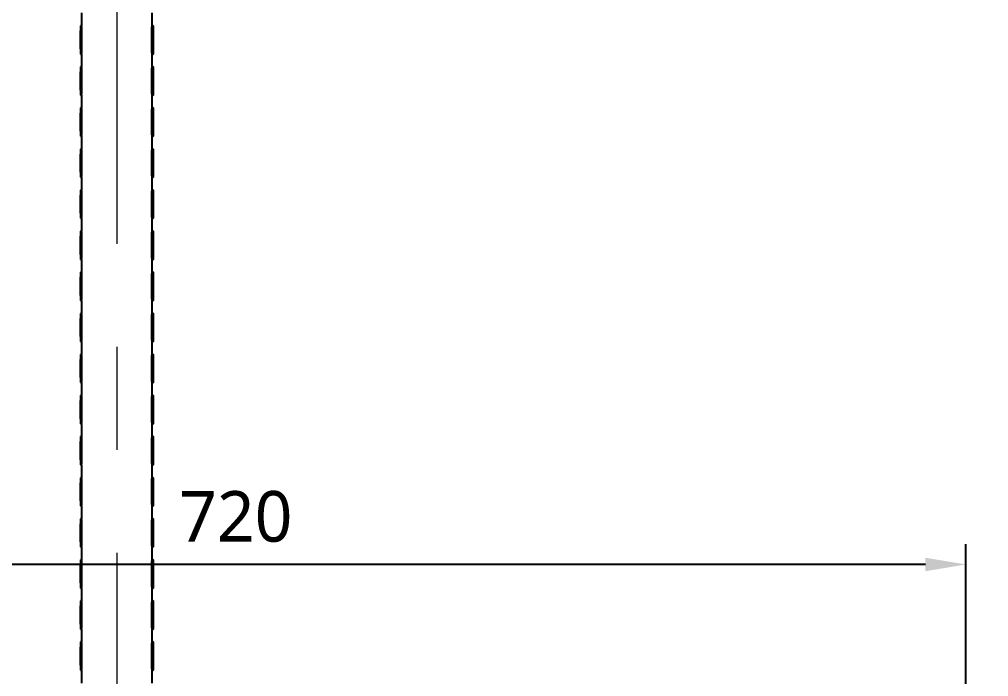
# Model space of a CAD drawing. Extents: x 3814 to 6583, y -1052 to 2311.
# Drawn here: x 4229.3 to 4707.2, y 167 to 491.3 of the extents above; entities that cross this region are included whole.
import ezdxf

# ---------------------------------------------------------------- set-up
doc = ezdxf.new("R2010")
doc.units = 0
doc.header["$LTSCALE"] = 20
doc.header["$MEASUREMENT"] = 0
doc.linetypes.add('CENTERX2', pattern=[20.32, 12.7, -2.54, 2.54, -2.54])
doc.layers.get('0').update_dxf_attribs({"linetype": 'CONTINUOUS'})
doc.layers.get('DEFPOINTS').update_dxf_attribs({"linetype": 'CONTINUOUS'})
doc.layers.add('10', color=7, linetype='CONTINUOUS')
doc.layers.add('3', color=3, linetype='CONTINUOUS')
doc.styles.get("Standard").update_dxf_attribs({"font": 'NanumGothic.ttf'})
doc.dimstyles.get("Standard").update_dxf_attribs({"dimtxt": 2.5, "dimasz": 2, "dimexe": 2, "dimexo": 1, "dimgap": 1.5, "dimtad": 1, "dimdec": 0, "dimlfac": 10, "dimrnd": 0.5, "dimzin": 0, "dimdsep": 46, "dimtxsty": 'Standard', "dimcen": 0, "dimclrt": 2, "dimadec": 0, "dimazin": 0, "dimtfac": 1, "dimtdec": 0, "dimtmove": 0, "dimatfit": 3, "dimfxl": 0, "dimtolj": 1, "dimtzin": 0, "dimarcsym": 0})

# ---------------------------------------------------------------- blocks, each defined once
blk = doc.blocks.new('*D109')
at = {"layer": '3', "color": 3, "lineweight": -2}
for p, q in [((3976, 172.33), (3976, 232.33)), ((4696, 155.1), (4696, 232.33)), ((4676, 222.33), (3996, 222.33))]:
    blk.add_line(p, q, dxfattribs=at)
at = {"layer": '3', "color": 3}
for points in [[(3996, 225.66), (3996, 218.99), (3976, 222.33)], [(4676, 225.66), (4676, 218.99), (4696, 222.33)]]:
    blk.add_solid(points, dxfattribs=at)
at = {"layer": 'DEFPOINTS', "color": 0}
for p in [(3976, 222.33), (3976, 172.33), (4696, 155.1)]:
    blk.add_point(p, dxfattribs=at)
at = {"layer": '3', "color": 2, "insert": (4336, 245.88), "char_height": 25, "attachment_point": 5}
blk.add_mtext('\\A1;720', dxfattribs=at)
blk = doc.blocks.new('*D101')
at = {"layer": '3', "color": 3, "lineweight": -2}
for p, q in [((4236.63, 791.05), (5073.5, 791.05)), ((5063.5, 771.05), (5063.5, 363.6)), ((5063.5, -91.27), (5063.5, 316.38)), ((4291.34, -111.27), (5073.5, -111.27))]:
    blk.add_line(p, q, dxfattribs=at)
at = {"layer": '3', "color": 3}
for points in [[(5060.17, 771.05), (5066.83, 771.05), (5063.5, 791.05)], [(5060.17, -91.27), (5066.83, -91.27), (5063.5, -111.27)]]:
    blk.add_solid(points, dxfattribs=at)
at = {"layer": 'DEFPOINTS', "color": 0}
for p in [(4236.63, 791.05), (4291.34, -111.27), (5063.5, -111.27)]:
    blk.add_point(p, dxfattribs=at)
at = {"layer": '3', "color": 2, "insert": (5063.5, 339.99), "char_height": 25, "attachment_point": 5}
blk.add_mtext('\\A1;900', dxfattribs=at)

msp = doc.modelspace()

# ---------------------------------------------------------------- linework, layer by layer
at = {"color": 5, "linetype": 'Continuous', "lineweight": 25}
for p, q in [((4259.97977, 494.54483), (4259.97977, 488.12264)), ((4294.76102, 488.12549), (4294.76102, 494.54767)), ((4259.98417, 488.15516), (4259.48291, 488.15516)), ((4295.25788, 488.15516), (4294.75661, 488.15516)), ((4259.47935, 476.72704), (4259.47935, 485.67079)), ((4260.1546, 476.72704), (4260.1546, 485.67079)), ((4294.57908, 476.72704), (4294.57908, 485.67079)), ((4295.25432, 476.72704), (4295.25432, 485.67079)), ((4295.26143, 485.67079), (4295.26143, 476.72704)), ((4259.48291, 474.24266), (4259.98417, 474.24266)), ((4259.97977, 474.27234), (4259.97977, 467.85015)), ((4294.75661, 474.24266), (4295.25788, 474.24266)), ((4294.76102, 467.853), (4294.76102, 474.27518)), ((4259.47935, 456.45455), (4259.47935, 465.3983)), ((4259.98417, 467.88267), (4259.48291, 467.88267)), ((4260.1546, 456.45455), (4260.1546, 465.3983)), ((4294.57908, 456.45455), (4294.57908, 465.3983)), ((4295.25788, 467.88267), (4294.75661, 467.88267)), ((4295.25432, 456.45455), (4295.25432, 465.3983)), ((4295.26143, 465.3983), (4295.26143, 456.45455)), ((4259.48291, 453.97017), (4259.98417, 453.97017)), ((4259.97977, 453.99985), (4259.97977, 447.57767)), ((4294.75661, 453.97017), (4295.25788, 453.97017)), ((4294.76102, 447.58051), (4294.76102, 454.00269)), ((4259.47935, 436.18206), (4259.47935, 445.12581)), ((4259.98417, 447.61019), (4259.48291, 447.61019)), ((4260.1546, 436.18206), (4260.1546, 445.12581)), ((4294.57908, 436.18206), (4294.57908, 445.12581)), ((4295.25788, 447.61019), (4294.75661, 447.61019)), ((4295.25432, 436.18206), (4295.25432, 445.12581)), ((4295.26143, 445.12581), (4295.26143, 436.18206)), ((4259.48291, 433.69769), (4259.98417, 433.69769)), ((4259.97977, 433.72736), (4259.97977, 427.30518)), ((4294.75661, 433.69769), (4295.25788, 433.69769)), ((4294.76102, 427.30802), (4294.76102, 433.73021)), ((4259.98417, 427.3377), (4259.48291, 427.3377)), ((4295.25788, 427.3377), (4294.75661, 427.3377)), ((4259.47935, 415.90954), (4259.47935, 424.85333)), ((4260.1546, 415.90954), (4260.1546, 424.85333)), ((4294.57908, 415.90954), (4294.57908, 424.85333)), ((4295.25432, 415.90954), (4295.25432, 424.85333)), ((4295.26143, 424.85333), (4295.26143, 415.90954)), ((4259.48291, 413.42517), (4259.98417, 413.42517)), ((4259.97977, 413.45484), (4259.97977, 407.03266)), ((4294.75661, 413.42517), (4295.25788, 413.42517)), ((4294.76102, 407.03551), (4294.76102, 413.45769)), ((4259.98417, 407.06518), (4259.48291, 407.06518)), ((4295.25788, 407.06518), (4294.75661, 407.06518)), ((4259.47935, 395.63705), (4259.47935, 404.58081)), ((4260.1546, 395.63705), (4260.1546, 404.58081)), ((4294.57908, 395.63705), (4294.57908, 404.58081)), ((4295.25432, 395.63705), (4295.25432, 404.58081)), ((4295.26143, 404.58081), (4295.26143, 395.63705)), ((4259.48291, 393.15268), (4259.98417, 393.15268)), ((4259.97977, 393.18236), (4259.97977, 386.76014)), ((4294.75661, 393.15268), (4295.25788, 393.15268)), ((4294.76102, 386.76302), (4294.76102, 393.1852)), ((4259.47935, 375.36454), (4259.47935, 384.30829)), ((4259.98417, 386.79266), (4259.48291, 386.79266)), ((4260.1546, 375.36454), (4260.1546, 384.30829)), ((4294.57908, 375.36454), (4294.57908, 384.30829)), ((4295.25788, 386.79266), (4294.75661, 386.79266)), ((4295.25432, 375.36454), (4295.25432, 384.30829)), ((4295.26143, 384.30829), (4295.26143, 375.36454)), ((4259.48291, 372.88016), (4259.98417, 372.88016)), ((4259.97977, 372.90984), (4259.97977, 366.48766)), ((4294.75661, 372.88016), (4295.25788, 372.88016)), ((4294.76102, 366.4905), (4294.76102, 372.91268)), ((4259.47935, 355.09205), (4259.47935, 364.0358)), ((4259.98417, 366.52018), (4259.48291, 366.52018)), ((4260.1546, 355.09205), (4260.1546, 364.0358)), ((4294.57908, 355.09205), (4294.57908, 364.0358)), ((4295.25788, 366.52018), (4294.75661, 366.52018)), ((4295.25432, 355.09205), (4295.25432, 364.0358)), ((4295.26143, 364.0358), (4295.26143, 355.09205)), ((4259.48291, 352.60768), (4259.98417, 352.60768)), ((4259.97977, 352.63735), (4259.97977, 346.21517)), ((4294.75661, 352.60768), (4295.25788, 352.60768)), ((4294.76102, 346.21801), (4294.76102, 352.6402)), ((4259.98417, 346.24769), (4259.48291, 346.24769)), ((4295.25788, 346.24769), (4294.75661, 346.24769)), ((4259.47935, 334.81956), (4259.47935, 343.76329)), ((4260.1546, 334.81956), (4260.1546, 343.76329)), ((4294.57908, 334.81956), (4294.57908, 343.76329)), ((4295.25432, 334.81956), (4295.25432, 343.76329)), ((4295.26143, 343.76329), (4295.26143, 334.81956)), ((4259.48291, 332.33519), (4259.98417, 332.33519)), ((4259.97977, 332.36483), (4259.97977, 325.94265)), ((4294.75661, 332.33519), (4295.25788, 332.33519)), ((4294.76102, 325.94549), (4294.76102, 332.36771)), ((4259.98417, 325.97517), (4259.48291, 325.97517)), ((4295.25788, 325.97517), (4294.75661, 325.97517)), ((4259.47935, 314.54704), (4259.47935, 323.4908)), ((4260.1546, 314.54704), (4260.1546, 323.4908)), ((4294.57908, 314.54704), (4294.57908, 323.4908)), ((4295.25432, 314.54704), (4295.25432, 323.4908)), ((4295.26143, 323.4908), (4295.26143, 314.54704)), ((4259.48291, 312.06267), (4259.98417, 312.06267)), ((4259.97977, 312.09235), (4259.97977, 305.67016)), ((4294.75661, 312.06267), (4295.25788, 312.06267)), ((4294.76102, 305.67301), (4294.76102, 312.09519)), ((4259.47935, 294.27456), (4259.47935, 303.21831)), ((4259.98417, 305.70268), (4259.48291, 305.70268)), ((4260.1546, 294.27456), (4260.1546, 303.21831)), ((4294.57908, 294.27456), (4294.57908, 303.21831)), ((4295.25788, 305.70268), (4294.75661, 305.70268)), ((4295.25432, 294.27456), (4295.25432, 303.21831)), ((4295.26143, 303.21831), (4295.26143, 294.27456)), ((4259.48291, 291.79018), (4259.98417, 291.79018)), ((4259.97977, 291.81983), (4259.97977, 285.39765)), ((4294.75661, 291.79018), (4295.25788, 291.79018)), ((4294.76102, 285.40052), (4294.76102, 291.8227)), ((4259.47935, 274.00204), (4259.47935, 282.94579)), ((4259.98417, 285.43016), (4259.48291, 285.43016)), ((4260.1546, 274.00204), (4260.1546, 282.94579)), ((4294.57908, 274.00204), (4294.57908, 282.94579)), ((4295.25788, 285.43016), (4294.75661, 285.43016)), ((4295.25432, 274.00204), (4295.25432, 282.94579)), ((4295.26143, 282.94579), (4295.26143, 274.00204)), ((4259.48291, 271.51767), (4259.98417, 271.51767)), ((4259.97977, 271.54734), (4259.97977, 265.12516)), ((4294.75661, 271.51767), (4295.25788, 271.51767)), ((4294.76102, 265.128), (4294.76102, 271.55018)), ((4259.98417, 265.15768), (4259.48291, 265.15768)), ((4295.25788, 265.15768), (4294.75661, 265.15768)), ((4259.47935, 253.72955), (4259.47935, 262.6733)), ((4260.1546, 253.72955), (4260.1546, 262.6733)), ((4294.57908, 253.72955), (4294.57908, 262.6733)), ((4295.25432, 253.72955), (4295.25432, 262.6733)), ((4295.26143, 262.6733), (4295.26143, 253.72955)), ((4259.48291, 251.24518), (4259.98417, 251.24518)), ((4259.97977, 251.27485), (4259.97977, 244.85264)), ((4294.75661, 251.24518), (4295.25788, 251.24518)), ((4294.76102, 244.85551), (4294.76102, 251.2777)), ((4259.98417, 244.88519), (4259.48291, 244.88519)), ((4295.25788, 244.88519), (4294.75661, 244.88519)), ((4259.47935, 233.45706), (4259.47935, 242.40079)), ((4260.1546, 233.45706), (4260.1546, 242.40079)), ((4294.57908, 233.45706), (4294.57908, 242.40079)), ((4295.25432, 233.45706), (4295.25432, 242.40079)), ((4295.26143, 242.40079), (4295.26143, 233.45706)), ((4259.48291, 230.97266), (4259.98417, 230.97266)), ((4259.97977, 231.00234), (4259.97977, 224.58015)), ((4294.75661, 230.97266), (4295.25788, 230.97266)), ((4294.76102, 224.583), (4294.76102, 231.00518)), ((4259.98417, 224.61267), (4259.48291, 224.61267)), ((4295.25788, 224.61267), (4294.75661, 224.61267)), ((4259.47935, 213.18455), (4259.47935, 222.1283)), ((4260.1546, 213.18455), (4260.1546, 222.1283)), ((4294.57908, 213.18455), (4294.57908, 222.1283)), ((4295.25432, 213.18455), (4295.25432, 222.1283)), ((4295.26143, 222.1283), (4295.26143, 213.18455)), ((4259.48291, 210.70017), (4259.98417, 210.70017)), ((4259.97977, 210.72985), (4259.97977, 204.30767)), ((4294.75661, 210.70017), (4295.25788, 210.70017)), ((4294.76102, 204.31051), (4294.76102, 210.73269)), ((4259.47935, 192.91206), (4259.47935, 201.85581)), ((4259.98417, 204.34018), (4259.48291, 204.34018)), ((4260.1546, 192.91206), (4260.1546, 201.85581)), ((4294.57908, 192.91206), (4294.57908, 201.85581)), ((4295.25788, 204.34018), (4294.75661, 204.34018)), ((4295.25432, 192.91206), (4295.25432, 201.85581)), ((4295.26143, 201.85581), (4295.26143, 192.91206)), ((4259.48291, 190.42769), (4259.98417, 190.42769)), ((4259.97977, 190.45733), (4259.97977, 184.03515)), ((4294.75661, 190.42769), (4295.25788, 190.42769)), ((4294.76102, 184.03799), (4294.76102, 190.4602)), ((4259.47935, 172.63954), (4259.47935, 181.58329)), ((4259.98417, 184.06767), (4259.48291, 184.06767)), ((4260.1546, 172.63954), (4260.1546, 181.58329)), ((4294.57908, 172.63954), (4294.57908, 181.58329)), ((4295.25788, 184.06767), (4294.75661, 184.06767)), ((4295.25432, 172.63954), (4295.25432, 181.58329)), ((4295.26143, 181.58329), (4295.26143, 172.63954)), ((4259.48291, 170.15517), (4259.98417, 170.15517)), ((4259.97977, 170.18484), (4259.97977, 163.76266)), ((4294.75661, 170.15517), (4295.25788, 170.15517)), ((4294.76102, 163.7655), (4294.76102, 170.18769))]:
    msp.add_line(p, q, dxfattribs=at)
at = {"color": 5, "linetype": 'Continuous', "lineweight": 25, "flags": 128}
for points in [[(4295.25432, 485.67079), (4295.25459, 486.62152), (4295.25536, 487.42749), (4295.25651, 487.96609), (4295.25788, 488.15516), (4295.25923, 487.96609), (4295.26039, 487.42749), (4295.26116, 486.62152), (4295.26143, 485.67079)], [(4295.26143, 476.72704), (4295.26116, 475.7763), (4295.26039, 474.97033), (4295.25923, 474.43179), (4295.25788, 474.24266), (4295.25651, 474.43179), (4295.25536, 474.97033), (4295.25459, 475.7763), (4295.25432, 476.72704)], [(4295.25432, 465.3983), (4295.25459, 466.34904), (4295.25536, 467.15501), (4295.25651, 467.69355), (4295.25788, 467.88267), (4295.25923, 467.69355), (4295.26039, 467.15501), (4295.26116, 466.34904), (4295.26143, 465.3983)], [(4295.26143, 456.45455), (4295.26116, 455.50381), (4295.26039, 454.69784), (4295.25923, 454.1593), (4295.25788, 453.97017), (4295.25651, 454.1593), (4295.25536, 454.69784), (4295.25459, 455.50381), (4295.25432, 456.45455)], [(4295.25432, 445.12581), (4295.25459, 446.07655), (4295.25536, 446.88252), (4295.25651, 447.42106), (4295.25788, 447.61019), (4295.25923, 447.42106), (4295.26039, 446.88252), (4295.26116, 446.07655), (4295.26143, 445.12581)], [(4295.26143, 436.18206), (4295.26116, 435.23132), (4295.26039, 434.42535), (4295.25923, 433.88682), (4295.25788, 433.69769), (4295.25651, 433.88682), (4295.25536, 434.42535), (4295.25459, 435.23132), (4295.25432, 436.18206)], [(4295.25432, 424.85333), (4295.25459, 425.804), (4295.25536, 426.61003), (4295.25651, 427.14857), (4295.25788, 427.3377), (4295.25923, 427.14857), (4295.26039, 426.61003), (4295.26116, 425.804), (4295.26143, 424.85333)], [(4295.26143, 415.90954), (4295.26116, 414.95881), (4295.26039, 414.15284), (4295.25923, 413.6143), (4295.25788, 413.42517), (4295.25651, 413.6143), (4295.25536, 414.15284), (4295.25459, 414.95881), (4295.25432, 415.90954)], [(4295.25432, 404.58081), (4295.25459, 405.53154), (4295.25536, 406.33751), (4295.25651, 406.87605), (4295.25788, 407.06518), (4295.25923, 406.87605), (4295.26039, 406.33751), (4295.26116, 405.53154), (4295.26143, 404.58081)], [(4295.26143, 395.63705), (4295.26116, 394.68632), (4295.26039, 393.88032), (4295.25923, 393.34178), (4295.25788, 393.15268), (4295.25651, 393.34178), (4295.25536, 393.88032), (4295.25459, 394.68632), (4295.25432, 395.63705)], [(4295.25432, 384.30829), (4295.25459, 385.25903), (4295.25536, 386.06503), (4295.25651, 386.60356), (4295.25788, 386.79266), (4295.25923, 386.60356), (4295.26039, 386.06503), (4295.26116, 385.25903), (4295.26143, 384.30829)], [(4295.26143, 375.36454), (4295.26116, 374.41383), (4295.26039, 373.60783), (4295.25923, 373.06929), (4295.25788, 372.88016), (4295.25651, 373.06929), (4295.25536, 373.60783), (4295.25459, 374.41383), (4295.25432, 375.36454)], [(4295.25432, 364.0358), (4295.25459, 364.98654), (4295.25536, 365.79251), (4295.25651, 366.33108), (4295.25788, 366.52018), (4295.25923, 366.33108), (4295.26039, 365.79251), (4295.26116, 364.98654), (4295.26143, 364.0358)], [(4295.26143, 355.09205), (4295.26116, 354.14131), (4295.26039, 353.33534), (4295.25923, 352.79678), (4295.25788, 352.60768), (4295.25651, 352.79678), (4295.25536, 353.33534), (4295.25459, 354.14131), (4295.25432, 355.09205)], [(4295.25432, 343.76329), (4295.25459, 344.71402), (4295.25536, 345.52002), (4295.25651, 346.05856), (4295.25788, 346.24769), (4295.25923, 346.05856), (4295.26039, 345.52002), (4295.26116, 344.71402), (4295.26143, 343.76329)], [(4295.26143, 334.81956), (4295.26116, 333.86883), (4295.26039, 333.06283), (4295.25923, 332.52429), (4295.25788, 332.33519), (4295.25651, 332.52429), (4295.25536, 333.06283), (4295.25459, 333.86883), (4295.25432, 334.81956)], [(4295.25432, 323.4908), (4295.25459, 324.44153), (4295.25536, 325.2475), (4295.25651, 325.78607), (4295.25788, 325.97517), (4295.25923, 325.78607), (4295.26039, 325.2475), (4295.26116, 324.44153), (4295.26143, 323.4908)], [(4295.26143, 314.54704), (4295.26116, 313.59631), (4295.26039, 312.79034), (4295.25923, 312.2518), (4295.25788, 312.06267), (4295.25651, 312.2518), (4295.25536, 312.79034), (4295.25459, 313.59631), (4295.25432, 314.54704)], [(4295.25432, 303.21831), (4295.25459, 304.16901), (4295.25536, 304.97502), (4295.25651, 305.51355), (4295.25788, 305.70268), (4295.25923, 305.51355), (4295.26039, 304.97502), (4295.26116, 304.16901), (4295.26143, 303.21831)], [(4295.26143, 294.27456), (4295.26116, 293.32382), (4295.26039, 292.51782), (4295.25923, 291.97928), (4295.25788, 291.79018), (4295.25651, 291.97928), (4295.25536, 292.51782), (4295.25459, 293.32382), (4295.25432, 294.27456)], [(4295.25432, 282.94579), (4295.25459, 283.89653), (4295.25536, 284.70253), (4295.25651, 285.24107), (4295.25788, 285.43016), (4295.25923, 285.24107), (4295.26039, 284.70253), (4295.26116, 283.89653), (4295.26143, 282.94579)], [(4295.26143, 274.00204), (4295.26116, 273.05133), (4295.26039, 272.24533), (4295.25923, 271.70679), (4295.25788, 271.51767), (4295.25651, 271.70679), (4295.25536, 272.24533), (4295.25459, 273.05133), (4295.25432, 274.00204)], [(4295.25432, 262.6733), (4295.25459, 263.62404), (4295.25536, 264.43001), (4295.25651, 264.96855), (4295.25788, 265.15768), (4295.25923, 264.96855), (4295.26039, 264.43001), (4295.26116, 263.62404), (4295.26143, 262.6733)], [(4295.26143, 253.72955), (4295.26116, 252.77882), (4295.26039, 251.97285), (4295.25923, 251.43428), (4295.25788, 251.24518), (4295.25651, 251.43428), (4295.25536, 251.97285), (4295.25459, 252.77882), (4295.25432, 253.72955)], [(4295.25432, 242.40079), (4295.25459, 243.35152), (4295.25536, 244.15752), (4295.25651, 244.69606), (4295.25788, 244.88519), (4295.25923, 244.69606), (4295.26039, 244.15752), (4295.26116, 243.35152), (4295.26143, 242.40079)], [(4295.26143, 233.45706), (4295.26116, 232.50633), (4295.26039, 231.70033), (4295.25923, 231.16179), (4295.25788, 230.97266), (4295.25651, 231.16179), (4295.25536, 231.70033), (4295.25459, 232.50633), (4295.25432, 233.45706)], [(4295.25432, 222.1283), (4295.25459, 223.07903), (4295.25536, 223.88501), (4295.25651, 224.42357), (4295.25788, 224.61267), (4295.25923, 224.42357), (4295.26039, 223.88501), (4295.26116, 223.07903), (4295.26143, 222.1283)], [(4295.26143, 213.18455), (4295.26116, 212.23381), (4295.26039, 211.42784), (4295.25923, 210.88927), (4295.25788, 210.70017), (4295.25651, 210.88927), (4295.25536, 211.42784), (4295.25459, 212.23381), (4295.25432, 213.18455)], [(4295.25432, 201.85581), (4295.25459, 202.80652), (4295.25536, 203.61252), (4295.25651, 204.15106), (4295.25788, 204.34018), (4295.25923, 204.15106), (4295.26039, 203.61252), (4295.26116, 202.80652), (4295.26143, 201.85581)], [(4295.26143, 192.91206), (4295.26116, 191.96132), (4295.26039, 191.15532), (4295.25923, 190.61678), (4295.25788, 190.42769), (4295.25651, 190.61678), (4295.25536, 191.15532), (4295.25459, 191.96132), (4295.25432, 192.91206)], [(4295.25432, 181.58329), (4295.25459, 182.53403), (4295.25536, 183.34003), (4295.25651, 183.87857), (4295.25788, 184.06767), (4295.25923, 183.87857), (4295.26039, 183.34003), (4295.26116, 182.53403), (4295.26143, 181.58329)], [(4295.26143, 172.63954), (4295.26116, 171.68881), (4295.26039, 170.88283), (4295.25923, 170.3443), (4295.25788, 170.15517), (4295.25651, 170.3443), (4295.25536, 170.88283), (4295.25459, 171.68881), (4295.25432, 172.63954)]]:
    msp.add_lwpolyline(points, dxfattribs=at)
at = {"color": 5, "linetype": 'Continuous', "lineweight": 25}
for centre, radius, start, end in [((4693.44044, 486.2909), 433.96153, 179.7538612, 180.0818727), ((4693.46465, 476.10696), 433.98574, 179.9181364, 180.2461297), ((4693.46465, 466.01837), 433.98574, 179.7538703, 180.0818636), ((4693.46465, 455.83447), 433.98574, 179.9181364, 180.2461297), ((4693.46465, 445.74589), 433.98574, 179.7538703, 180.0818636), ((4693.46465, 435.56199), 433.98574, 179.9181364, 180.2461297), ((4693.47677, 425.47338), 433.99786, 179.7538749, 180.081859), ((4693.46465, 415.28947), 433.98574, 179.9181364, 180.2461297), ((4693.46465, 405.20088), 433.98574, 179.7538703, 180.0818636), ((4693.44494, 395.01695), 433.96603, 179.918129, 180.2461371), ((4693.44494, 384.92839), 433.96603, 179.7538629, 180.081871), ((4693.47071, 374.74447), 433.9918, 179.9181387, 180.2461274), ((4693.45255, 364.65589), 433.97364, 179.7538657, 180.0818682), ((4693.45255, 354.47196), 433.97364, 179.9181318, 180.2461343), ((4693.47417, 344.38337), 433.99526, 179.7538729, 180.0818629), ((4693.44494, 334.19946), 433.96603, 179.918129, 180.2461371), ((4693.45255, 324.11089), 433.97364, 179.7538657, 180.0818682), ((4693.46465, 313.92697), 433.98574, 179.9181364, 180.2461297), ((4693.47071, 303.83837), 433.9918, 179.7538726, 180.0818613), ((4693.44494, 293.65445), 433.96603, 179.918129, 180.2461371), ((4693.44494, 283.56589), 433.96603, 179.7538629, 180.081871), ((4693.47071, 273.38197), 433.9918, 179.9181387, 180.2461274), ((4693.46465, 263.29338), 433.98574, 179.7538703, 180.0818636), ((4693.45255, 253.10946), 433.97364, 179.9181318, 180.2461343), ((4693.47417, 243.02087), 433.99526, 179.7538729, 180.0818629), ((4693.47417, 232.83698), 433.99526, 179.9181371, 180.2461271), ((4693.45255, 222.74839), 433.97364, 179.7538657, 180.0818682), ((4693.45255, 212.56445), 433.97364, 179.9181318, 180.2461343), ((4693.47071, 202.47588), 433.9918, 179.7538726, 180.0818613), ((4693.44494, 192.29196), 433.96603, 179.918129, 180.2461371), ((4693.44494, 182.2034), 433.96603, 179.7538629, 180.081871), ((4693.46465, 172.01947), 433.98574, 179.9181364, 180.2461297)]:
    msp.add_arc(centre, radius, start, end, dxfattribs=at)
for points, knots in [([(4260.1546, 485.67079), (4260.15062, 485.9484), (4260.14268, 486.50356), (4260.08696, 487.24633), (4260.0267, 487.80386), (4259.98364, 488.12177), (4259.98415, 488.1224), (4259.98435, 488.12264)], [0, 0, 0, 0, 0.214722675, 0.429395843, 0.645438234, 0.862409555, 1, 1, 1, 1]), ([(4294.57908, 485.67079), (4294.58313, 485.94842), (4294.59124, 486.50361), (4294.64814, 487.24613), (4294.71032, 487.80461), (4294.75593, 488.12651), (4294.75657, 488.12578), (4294.75684, 488.12549)], [0, 0, 0, 0, 0.211985936, 0.423923023, 0.637211877, 0.851417723, 1, 1, 1, 1]), ([(4259.98395, 474.27234), (4259.98275, 474.26467), (4259.97758, 474.23178), (4260.00865, 474.45583), (4260.06481, 474.92516), (4260.12473, 475.61815), (4260.15222, 476.25728), (4260.15412, 476.63169), (4260.1546, 476.72704)], [0, 0, 0, 0, 0.064920598, 0.278647287, 0.493130922, 0.709529787, 0.92603387, 1, 1, 1, 1]), ([(4294.75644, 474.27518), (4294.75766, 474.26551), (4294.76224, 474.22929), (4294.72918, 474.45459), (4294.67083, 474.9255), (4294.60955, 475.61806), (4294.58149, 476.25728), (4294.57957, 476.63169), (4294.57908, 476.72704)], [0, 0, 0, 0, 0.076827759, 0.287832886, 0.499585238, 0.713228606, 0.926975764, 1, 1, 1, 1]), ([(4260.1546, 465.3983), (4260.15063, 465.67592), (4260.14268, 466.23107), (4260.08695, 466.97379), (4260.0267, 467.53138), (4259.98364, 467.84928), (4259.98415, 467.84991), (4259.98435, 467.85015)], [0, 0, 0, 0, 0.214723359, 0.429383798, 0.645437104, 0.862409117, 1, 1, 1, 1]), ([(4294.57908, 465.3983), (4294.58313, 465.67593), (4294.59124, 466.23112), (4294.64814, 466.97359), (4294.71032, 467.53213), (4294.75593, 467.85403), (4294.75657, 467.8533), (4294.75684, 467.853)], [0, 0, 0, 0, 0.211986602, 0.423911115, 0.637210737, 0.851417255, 1, 1, 1, 1]), ([(4259.98395, 453.99985), (4259.98275, 453.99219), (4259.97758, 453.95929), (4260.00865, 454.18334), (4260.06481, 454.65267), (4260.12473, 455.34567), (4260.15222, 455.98479), (4260.15412, 456.3592), (4260.1546, 456.45455)], [0, 0, 0, 0, 0.064920598, 0.278647287, 0.493130922, 0.709529787, 0.92603387, 1, 1, 1, 1]), ([(4294.75644, 454.00269), (4294.75766, 453.99302), (4294.76224, 453.9568), (4294.72918, 454.1821), (4294.67083, 454.65301), (4294.60955, 455.34557), (4294.58149, 455.98479), (4294.57957, 456.35921), (4294.57908, 456.45455)], [0, 0, 0, 0, 0.076827759, 0.287832886, 0.499585238, 0.713228606, 0.926975764, 1, 1, 1, 1]), ([(4260.1546, 445.12581), (4260.15063, 445.40343), (4260.14268, 445.95858), (4260.08695, 446.7013), (4260.0267, 447.25889), (4259.98364, 447.57679), (4259.98415, 447.57742), (4259.98435, 447.57767)], [0, 0, 0, 0, 0.214723359, 0.429383798, 0.645437104, 0.862409117, 1, 1, 1, 1]), ([(4294.57908, 445.12581), (4294.58313, 445.40345), (4294.59124, 445.95863), (4294.64814, 446.7011), (4294.71032, 447.25964), (4294.75593, 447.58154), (4294.75657, 447.58081), (4294.75684, 447.58051)], [0, 0, 0, 0, 0.211986602, 0.423911115, 0.637210737, 0.851417255, 1, 1, 1, 1]), ([(4259.98395, 433.72736), (4259.98275, 433.7197), (4259.97758, 433.6868), (4260.00865, 433.91085), (4260.06481, 434.38018), (4260.12474, 435.07314), (4260.15222, 435.71228), (4260.15412, 436.08672), (4260.1546, 436.18206)], [0, 0, 0, 0, 0.06492045, 0.278646653, 0.493129801, 0.709515753, 0.926034038, 1, 1, 1, 1]), ([(4294.75644, 433.73021), (4294.75766, 433.72054), (4294.76224, 433.68431), (4294.72918, 433.90961), (4294.67083, 434.38052), (4294.60955, 435.07305), (4294.58149, 435.71229), (4294.57957, 436.08672), (4294.57908, 436.18206)], [0, 0, 0, 0, 0.076827586, 0.28783224, 0.499584116, 0.713214743, 0.926975928, 1, 1, 1, 1]), ([(4260.1546, 424.85333), (4260.15062, 425.13092), (4260.14268, 425.68606), (4260.08695, 426.42881), (4260.0267, 426.9864), (4259.98364, 427.3043), (4259.98415, 427.30493), (4259.98435, 427.30518)], [0, 0, 0, 0, 0.21470861, 0.4293828272, 0.645436501, 0.8624088823, 1, 1, 1, 1]), ([(4294.57908, 424.85333), (4294.58313, 425.13094), (4294.59124, 425.68611), (4294.64814, 426.42861), (4294.71032, 426.98715), (4294.75593, 427.30905), (4294.75657, 427.30832), (4294.75684, 427.30802)], [0, 0, 0, 0, 0.211972037, 0.423910147, 0.637210127, 0.851417006, 1, 1, 1, 1]), ([(4259.98395, 413.45484), (4259.98275, 413.44718), (4259.97758, 413.41429), (4260.00865, 413.63833), (4260.06481, 414.10767), (4260.12474, 414.80064), (4260.15222, 415.43977), (4260.15412, 415.8142), (4260.1546, 415.90954)], [0, 0, 0, 0, 0.064920524, 0.27864697, 0.493130361, 0.70952277, 0.926033954, 1, 1, 1, 1]), ([(4294.75644, 413.45769), (4294.75766, 413.44802), (4294.76224, 413.4118), (4294.72918, 413.63709), (4294.67083, 414.10801), (4294.60955, 414.80055), (4294.58149, 415.43978), (4294.57957, 415.8142), (4294.57908, 415.90954)], [0, 0, 0, 0, 0.076827673, 0.287832563, 0.499584677, 0.713221675, 0.926975846, 1, 1, 1, 1]), ([(4260.1546, 404.58081), (4260.15063, 404.85842), (4260.14268, 405.41358), (4260.08695, 406.15632), (4260.0267, 406.71388), (4259.98364, 407.03179), (4259.98415, 407.03242), (4259.98435, 407.03266)], [0, 0, 0, 0, 0.214723017, 0.429389821, 0.645437669, 0.862409336, 1, 1, 1, 1]), ([(4294.57908, 404.58081), (4294.58313, 404.85844), (4294.59124, 405.41363), (4294.64814, 406.15612), (4294.71032, 406.71463), (4294.75593, 407.03653), (4294.75657, 407.0358), (4294.75684, 407.03551)], [0, 0, 0, 0, 0.211986269, 0.423917069, 0.637211307, 0.851417489, 1, 1, 1, 1]), ([(4259.98395, 393.18236), (4259.98275, 393.17468), (4259.97758, 393.14174), (4260.00865, 393.36587), (4260.06481, 393.83517), (4260.12474, 394.52816), (4260.15222, 395.16729), (4260.15412, 395.54171), (4260.1546, 395.63705)], [0, 0, 0, 0, 0.064920797, 0.278648801, 0.493131648, 0.709523508, 0.926034142, 1, 1, 1, 1]), ([(4294.75644, 393.1852), (4294.75766, 393.17552), (4294.76224, 393.13925), (4294.72918, 393.36462), (4294.67083, 393.83551), (4294.60955, 394.52806), (4294.58149, 395.16729), (4294.57957, 395.54171), (4294.57908, 395.63705)], [0, 0, 0, 0, 0.076827912, 0.287834348, 0.499585932, 0.713222394, 0.926976029, 1, 1, 1, 1]), ([(4260.1546, 384.30829), (4260.15063, 384.58591), (4260.14268, 385.14106), (4260.08695, 385.8838), (4260.0267, 386.4414), (4259.98364, 386.75931), (4259.98415, 386.75991), (4259.98435, 386.76014)], [0, 0, 0, 0, 0.2147220134, 0.4293878133, 0.645439765, 0.8624104171, 1, 1, 1, 1]), ([(4294.57908, 384.30829), (4294.58313, 384.58592), (4294.59124, 385.14111), (4294.64814, 385.88361), (4294.71032, 386.44215), (4294.75593, 386.76404), (4294.75657, 386.76332), (4294.75684, 386.76302)], [0, 0, 0, 0, 0.211985199, 0.423914929, 0.637213138, 0.851418239, 1, 1, 1, 1]), ([(4259.98395, 372.90984), (4259.98275, 372.90218), (4259.97758, 372.86928), (4260.00865, 373.09337), (4260.06481, 373.56269), (4260.12474, 374.25565), (4260.15222, 374.89478), (4260.15412, 375.2692), (4260.1546, 375.36454)], [0, 0, 0, 0, 0.06492081, 0.2786503, 0.493134637, 0.709521789, 0.926041275, 1, 1, 1, 1]), ([(4294.75644, 372.91268), (4294.75766, 372.90301), (4294.76224, 372.86679), (4294.72918, 373.09213), (4294.67083, 373.56303), (4294.60955, 374.25555), (4294.58149, 374.89479), (4294.57957, 375.26921), (4294.57908, 375.36454)], [0, 0, 0, 0, 0.076828007, 0.28783589, 0.499588926, 0.713220723, 0.926983078, 1, 1, 1, 1]), ([(4260.1546, 364.0358), (4260.15063, 364.31342), (4260.14268, 364.86857), (4260.08695, 365.61132), (4260.0267, 366.16888), (4259.98364, 366.48678), (4259.98415, 366.48741), (4259.98435, 366.48766)], [0, 0, 0, 0, 0.214723017, 0.429389821, 0.645437669, 0.862409336, 1, 1, 1, 1]), ([(4294.57908, 364.0358), (4294.58313, 364.31343), (4294.59124, 364.86862), (4294.64814, 365.61112), (4294.71032, 366.16963), (4294.75593, 366.49153), (4294.75657, 366.4908), (4294.75684, 366.4905)], [0, 0, 0, 0, 0.211986269, 0.423917069, 0.637211307, 0.851417489, 1, 1, 1, 1]), ([(4259.98395, 352.63735), (4259.98275, 352.62968), (4259.97758, 352.59673), (4260.00865, 352.82086), (4260.06481, 353.29017), (4260.12474, 353.98315), (4260.15222, 354.62228), (4260.15412, 354.99671), (4260.1546, 355.09205)], [0, 0, 0, 0, 0.064920797, 0.278648801, 0.493131648, 0.709523508, 0.926034142, 1, 1, 1, 1]), ([(4294.75644, 352.6402), (4294.75766, 352.63051), (4294.76224, 352.59425), (4294.72918, 352.81962), (4294.67083, 353.29051), (4294.60955, 353.98306), (4294.58149, 354.62229), (4294.57957, 354.99671), (4294.57908, 355.09205)], [0, 0, 0, 0, 0.076827912, 0.287834348, 0.499585932, 0.713222394, 0.926976029, 1, 1, 1, 1]), ([(4260.1546, 343.76329), (4260.15062, 344.0409), (4260.14268, 344.59606), (4260.08695, 345.33883), (4260.0267, 345.89639), (4259.98364, 346.21429), (4259.98415, 346.21492), (4259.98435, 346.21517)], [0, 0, 0, 0, 0.214721577, 0.429393648, 0.645440047, 0.862410258, 1, 1, 1, 1]), ([(4294.57908, 343.76329), (4294.58313, 344.04091), (4294.59124, 344.59611), (4294.64814, 345.33863), (4294.71032, 345.89714), (4294.75593, 346.21904), (4294.75657, 346.21831), (4294.75684, 346.21801)], [0, 0, 0, 0, 0.211984866, 0.423920883, 0.637213709, 0.851418473, 1, 1, 1, 1]), ([(4259.98395, 332.36483), (4259.98275, 332.35717), (4259.97758, 332.32427), (4260.00865, 332.54836), (4260.06481, 333.01768), (4260.12474, 333.71066), (4260.15222, 334.34979), (4260.15412, 334.72422), (4260.1546, 334.81956)], [0, 0, 0, 0, 0.064920387, 0.278648486, 0.493131427, 0.709523381, 0.926034109, 1, 1, 1, 1]), ([(4294.75644, 332.36771), (4294.75766, 332.35803), (4294.76224, 332.32176), (4294.72918, 332.54713), (4294.67083, 333.01802), (4294.60955, 333.71057), (4294.58149, 334.3498), (4294.57957, 334.72422), (4294.57908, 334.81956)], [0, 0, 0, 0, 0.076827912, 0.287834348, 0.499585932, 0.713222394, 0.926976029, 1, 1, 1, 1]), ([(4260.1546, 323.4908), (4260.15063, 323.76841), (4260.14268, 324.32357), (4260.08695, 325.06631), (4260.0267, 325.6239), (4259.98364, 325.94182), (4259.98415, 325.94242), (4259.98435, 325.94265)], [0, 0, 0, 0, 0.2147220134, 0.4293878133, 0.645439765, 0.8624104171, 1, 1, 1, 1]), ([(4294.57908, 323.4908), (4294.58313, 323.76843), (4294.59124, 324.32362), (4294.64814, 325.06611), (4294.71032, 325.62465), (4294.75593, 325.94656), (4294.75657, 325.94581), (4294.75684, 325.94549)], [0, 0, 0, 0, 0.211985291, 0.423915112, 0.637213414, 0.851418607, 1, 1, 1, 1]), ([(4259.98395, 312.09235), (4259.98275, 312.08468), (4259.97758, 312.05179), (4260.00865, 312.27583), (4260.06481, 312.74517), (4260.12474, 313.43814), (4260.15222, 314.07728), (4260.15412, 314.4517), (4260.1546, 314.54704)], [0, 0, 0, 0, 0.064920524, 0.27864697, 0.493130361, 0.70952277, 0.926033954, 1, 1, 1, 1]), ([(4294.75644, 312.09519), (4294.75766, 312.08552), (4294.76224, 312.0493), (4294.72918, 312.27459), (4294.67083, 312.74551), (4294.60955, 313.43805), (4294.58149, 314.07728), (4294.57957, 314.4517), (4294.57908, 314.54704)], [0, 0, 0, 0, 0.076827673, 0.287832563, 0.499584677, 0.713221675, 0.926975846, 1, 1, 1, 1]), ([(4260.1546, 303.21831), (4260.15062, 303.49591), (4260.14268, 304.05106), (4260.08695, 304.79382), (4260.0267, 305.35139), (4259.98364, 305.66929), (4259.98415, 305.66992), (4259.98435, 305.67016)], [0, 0, 0, 0, 0.214715643, 0.429389335, 0.645437367, 0.862409219, 1, 1, 1, 1]), ([(4294.57908, 303.21831), (4294.58313, 303.49593), (4294.59124, 304.05111), (4294.64814, 304.79362), (4294.71032, 305.35213), (4294.75593, 305.67404), (4294.75657, 305.67331), (4294.75684, 305.67301)], [0, 0, 0, 0, 0.211978986, 0.423916585, 0.637211002, 0.851417364, 1, 1, 1, 1]), ([(4259.98395, 291.81983), (4259.98275, 291.81217), (4259.97758, 291.77927), (4260.00865, 292.00336), (4260.06481, 292.47268), (4260.12474, 293.16566), (4260.15222, 293.80479), (4260.15412, 294.17921), (4260.1546, 294.27456)], [0, 0, 0, 0, 0.064920387, 0.278648486, 0.493131427, 0.709523381, 0.926034109, 1, 1, 1, 1]), ([(4294.75644, 291.8227), (4294.75766, 291.81302), (4294.76224, 291.77675), (4294.72918, 292.00213), (4294.67083, 292.47301), (4294.60955, 293.16556), (4294.58149, 293.80479), (4294.57957, 294.17922), (4294.57908, 294.27456)], [0, 0, 0, 0, 0.076827912, 0.287834348, 0.499585932, 0.713222394, 0.926976029, 1, 1, 1, 1]), ([(4260.1546, 282.94579), (4260.15063, 283.22341), (4260.14268, 283.77856), (4260.08695, 284.52131), (4260.0267, 285.0789), (4259.98364, 285.39681), (4259.98415, 285.39741), (4259.98435, 285.39765)], [0, 0, 0, 0, 0.2147220134, 0.4293878133, 0.645439765, 0.8624104171, 1, 1, 1, 1]), ([(4294.57908, 282.94579), (4294.58313, 283.22342), (4294.59124, 283.77861), (4294.64814, 284.52111), (4294.71032, 285.07965), (4294.75593, 285.40155), (4294.75657, 285.40082), (4294.75684, 285.40052)], [0, 0, 0, 0, 0.211985199, 0.423914929, 0.637213138, 0.851418239, 1, 1, 1, 1]), ([(4259.98395, 271.54734), (4259.98275, 271.53968), (4259.97758, 271.50678), (4260.00865, 271.73082), (4260.06481, 272.2002), (4260.12474, 272.89314), (4260.15222, 273.53227), (4260.15412, 273.9067), (4260.1546, 274.00204)], [0, 0, 0, 0, 0.064920642, 0.278647476, 0.493135651, 0.709522242, 0.926033819, 1, 1, 1, 1]), ([(4294.75644, 271.55018), (4294.75766, 271.54052), (4294.76224, 271.50429), (4294.72918, 271.72958), (4294.67084, 272.20053), (4294.60955, 272.89305), (4294.58149, 273.53228), (4294.57957, 273.9067), (4294.57908, 274.00204)], [0, 0, 0, 0, 0.07682781, 0.287833079, 0.499589911, 0.713221161, 0.926975715, 1, 1, 1, 1]), ([(4260.1546, 262.6733), (4260.15063, 262.95092), (4260.14268, 263.50607), (4260.08695, 264.24882), (4260.0267, 264.80638), (4259.98364, 265.12428), (4259.98415, 265.12491), (4259.98435, 265.12516)], [0, 0, 0, 0, 0.214723017, 0.429389821, 0.645437669, 0.862409336, 1, 1, 1, 1]), ([(4294.57908, 262.6733), (4294.58313, 262.95094), (4294.59124, 263.50612), (4294.64814, 264.24862), (4294.71032, 264.80713), (4294.75593, 265.12903), (4294.75657, 265.1283), (4294.75684, 265.128)], [0, 0, 0, 0, 0.211986269, 0.423917069, 0.637211307, 0.851417489, 1, 1, 1, 1]), ([(4259.98395, 251.27485), (4259.98275, 251.26718), (4259.97758, 251.23423), (4260.00865, 251.45836), (4260.06481, 251.92767), (4260.12474, 252.62065), (4260.15222, 253.25978), (4260.15412, 253.63421), (4260.1546, 253.72955)], [0, 0, 0, 0, 0.064920797, 0.278648801, 0.493131648, 0.709523508, 0.926034142, 1, 1, 1, 1]), ([(4294.75644, 251.2777), (4294.75766, 251.26802), (4294.76224, 251.23175), (4294.72918, 251.45712), (4294.67083, 251.92801), (4294.60955, 252.62056), (4294.58149, 253.25979), (4294.57957, 253.63421), (4294.57908, 253.72955)], [0, 0, 0, 0, 0.076827912, 0.287834348, 0.499585932, 0.713222394, 0.926976029, 1, 1, 1, 1]), ([(4260.1546, 242.40079), (4260.15063, 242.6784), (4260.14268, 243.23356), (4260.08695, 243.9763), (4260.0267, 244.53389), (4259.98364, 244.85181), (4259.98415, 244.85241), (4259.98435, 244.85264)], [0, 0, 0, 0, 0.2147220134, 0.4293878133, 0.645439765, 0.8624104171, 1, 1, 1, 1]), ([(4294.57908, 242.40079), (4294.58313, 242.67842), (4294.59124, 243.23361), (4294.64814, 243.9761), (4294.71032, 244.53465), (4294.75593, 244.85654), (4294.75657, 244.85581), (4294.75684, 244.85551)], [0, 0, 0, 0, 0.211985199, 0.423914929, 0.637213138, 0.851418239, 1, 1, 1, 1]), ([(4259.98395, 231.00234), (4259.98275, 230.99467), (4259.97758, 230.96178), (4260.00865, 231.18586), (4260.06481, 231.65519), (4260.12474, 232.34814), (4260.15222, 232.98729), (4260.15412, 233.36172), (4260.1546, 233.45706)], [0, 0, 0, 0, 0.064920314, 0.278648169, 0.493130866, 0.709516364, 0.926034193, 1, 1, 1, 1]), ([(4294.75644, 231.00518), (4294.75766, 230.99551), (4294.76224, 230.95928), (4294.72918, 231.18462), (4294.67083, 231.65552), (4294.60955, 232.34805), (4294.58149, 232.98729), (4294.57957, 233.36172), (4294.57908, 233.45706)], [0, 0, 0, 0, 0.076827427, 0.287833717, 0.499585155, 0.713215338, 0.92697608, 1, 1, 1, 1]), ([(4260.1546, 222.1283), (4260.15063, 222.40591), (4260.14268, 222.96107), (4260.08695, 223.70382), (4260.0267, 224.26136), (4259.98364, 224.57933), (4259.98415, 224.57992), (4259.98435, 224.58015)], [0, 0, 0, 0, 0.214722479, 0.429388745, 0.645436051, 0.862410119, 1, 1, 1, 1]), ([(4294.57908, 222.1283), (4294.58313, 222.40593), (4294.59124, 222.96112), (4294.64814, 223.70362), (4294.71032, 224.26211), (4294.75593, 224.58407), (4294.75657, 224.58331), (4294.75684, 224.583)], [0, 0, 0, 0, 0.211985744, 0.42391602, 0.63720973, 0.851418289, 1, 1, 1, 1]), ([(4259.98395, 210.72985), (4259.98275, 210.72218), (4259.97758, 210.68929), (4260.00865, 210.91334), (4260.06481, 211.38267), (4260.12474, 212.07564), (4260.15222, 212.71478), (4260.15412, 213.0892), (4260.1546, 213.18455)], [0, 0, 0, 0, 0.064920524, 0.27864697, 0.493130361, 0.70952277, 0.926033954, 1, 1, 1, 1]), ([(4294.75644, 210.73269), (4294.75766, 210.72302), (4294.76224, 210.6868), (4294.72918, 210.9121), (4294.67083, 211.38301), (4294.60955, 212.07555), (4294.58149, 212.71478), (4294.57957, 213.0892), (4294.57908, 213.18455)], [0, 0, 0, 0, 0.076827673, 0.287832563, 0.499584677, 0.713221675, 0.926975846, 1, 1, 1, 1]), ([(4260.1546, 201.85581), (4260.15062, 202.13341), (4260.14268, 202.68857), (4260.08695, 203.43132), (4260.0267, 203.98889), (4259.98364, 204.30679), (4259.98415, 204.30742), (4259.98435, 204.30767)], [0, 0, 0, 0, 0.214715643, 0.429389335, 0.645437367, 0.862409219, 1, 1, 1, 1]), ([(4294.57908, 201.85581), (4294.58313, 202.13343), (4294.59124, 202.68862), (4294.64814, 203.43112), (4294.71032, 203.98964), (4294.75593, 204.31154), (4294.75657, 204.31081), (4294.75684, 204.31051)], [0, 0, 0, 0, 0.211978986, 0.423916585, 0.637211002, 0.851417364, 1, 1, 1, 1]), ([(4259.98395, 190.45733), (4259.98275, 190.44967), (4259.97758, 190.41677), (4260.00865, 190.64086), (4260.06481, 191.11018), (4260.12474, 191.80316), (4260.15222, 192.44229), (4260.15412, 192.81672), (4260.1546, 192.91206)], [0, 0, 0, 0, 0.064920387, 0.278648486, 0.493131427, 0.709523381, 0.926034109, 1, 1, 1, 1]), ([(4294.75644, 190.4602), (4294.75766, 190.45052), (4294.76224, 190.41426), (4294.72918, 190.63963), (4294.67083, 191.11052), (4294.60955, 191.80307), (4294.58149, 192.4423), (4294.57957, 192.81672), (4294.57908, 192.91206)], [0, 0, 0, 0, 0.076827912, 0.287834348, 0.499585932, 0.713222394, 0.926976029, 1, 1, 1, 1]), ([(4260.1546, 181.58329), (4260.15063, 181.86091), (4260.14268, 182.41607), (4260.08695, 183.15881), (4260.0267, 183.7164), (4259.98364, 184.03431), (4259.98415, 184.03492), (4259.98435, 184.03515)], [0, 0, 0, 0, 0.2147220134, 0.4293878133, 0.645439765, 0.8624104171, 1, 1, 1, 1]), ([(4294.57908, 181.58329), (4294.58313, 181.86093), (4294.59124, 182.41611), (4294.64814, 183.15861), (4294.71032, 183.71715), (4294.75593, 184.03906), (4294.75657, 184.0383), (4294.75684, 184.03799)], [0, 0, 0, 0, 0.211985291, 0.423915112, 0.637213414, 0.851418607, 1, 1, 1, 1]), ([(4259.98395, 170.18484), (4259.98275, 170.17718), (4259.97758, 170.14429), (4260.00865, 170.36833), (4260.06481, 170.83767), (4260.12474, 171.53064), (4260.15222, 172.16977), (4260.15412, 172.5442), (4260.1546, 172.63954)], [0, 0, 0, 0, 0.064920524, 0.27864697, 0.493130361, 0.70952277, 0.926033954, 1, 1, 1, 1]), ([(4294.75644, 170.18769), (4294.75766, 170.17802), (4294.76224, 170.14179), (4294.72918, 170.36709), (4294.67083, 170.838), (4294.60955, 171.53055), (4294.58149, 172.16978), (4294.57957, 172.5442), (4294.57908, 172.63954)], [0, 0, 0, 0, 0.076827673, 0.287832563, 0.499584677, 0.713221675, 0.926975846, 1, 1, 1, 1])]:
    msp.add_open_spline(points, degree=3, knots=knots, dxfattribs=at)
at = {"layer": '10', "color": 1, "linetype": 'CENTERX2', "lineweight": 18}
msp.add_line((4277.37039, 634.53685), (4277.37039, -87.79841), dxfattribs=at)

# ---------------------------------------------------------------- dimensions: what is measured, and where the dimension line sits
at = {"layer": '3'}
dim = msp.add_linear_dim(base=(5063.5, -111.27483), p1=(4236.62664, 791.05017), p2=(4291.34252, -111.27483), angle=90, text='900', dimstyle='Standard', override={"dimtxt": 25, "dimasz": 20, "dimexe": 10, "dimexo": 0, "dimgap": 10, "dimtih": 1, "dimtoh": 1, "dimdec": 4, "dimlfac": 1, "dimzin": 8, "dimclrd": 3, "dimclre": 3, "dimtdec": 4, "dimarcsym": 1}, dxfattribs=at)
dim.commit()
dim.dimension.update_dxf_attribs({"geometry": '*D101', "text_midpoint": (5063.5, 339.99025), "dimtype": 160})
dim = msp.add_linear_dim(base=(3976, 222.32744), p1=(4696, 155.1045), p2=(3976, 172.32744), dimstyle='Standard', override={"dimtxt": 25, "dimasz": 20, "dimexe": 10, "dimexo": 0, "dimgap": 10, "dimdec": 4, "dimlfac": 1, "dimzin": 8, "dimclrd": 3, "dimclre": 3, "dimtdec": 4}, dxfattribs=at)
dim.commit()
dim.dimension.update_dxf_attribs({"geometry": '*D109', "text_midpoint": (4336, 222.32744), "dimtype": 160})

doc.saveas('drawing.dxf')
